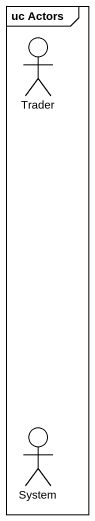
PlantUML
@startuml
mainframe uc Actors
actor Trader
actor System
@enduml
